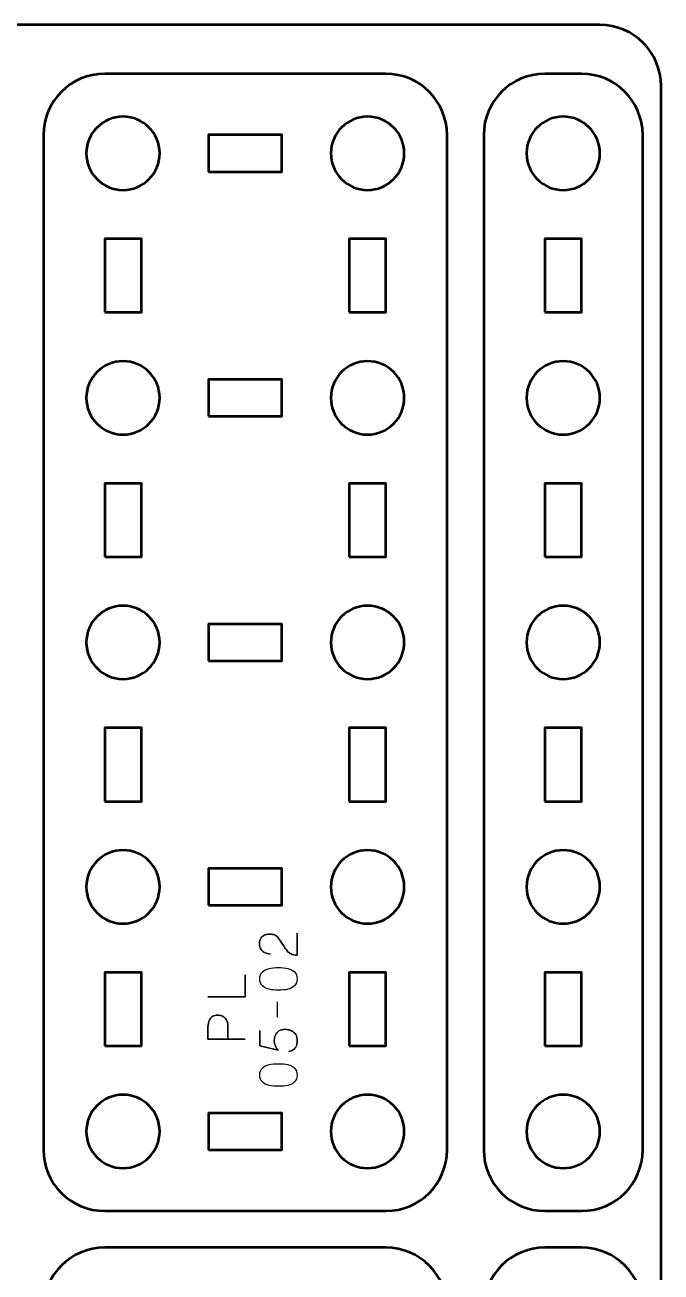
# Model space of a CAD drawing. Header units: centimetres. Extents: x -17.9 to -3.1, y -25.3 to -4.3.
# Drawn here: x -8.3 to -3.1, y -14.55 to -4.35 of the extents above; entities that cross this region are included whole.
import ezdxf

# ---------------------------------------------------------------- set-up
doc = ezdxf.new("R2010")
doc.units = ezdxf.units.CM
doc.header["$MEASUREMENT"] = 0
doc.layers.add('Layer 1', color=7, linetype='Continuous')

msp = doc.modelspace()

# ---------------------------------------------------------------- linework, layer by layer
at = {"layer": 'Layer 1', "color": 22, "lineweight": 53}
msp.add_open_spline([(-17.90003, -24.8499), (-17.90003, -24.8499), (-17.90003, -4.84994), (-17.90003, -4.84994), (-17.90003, -4.84994), (-17.90003, -4.57297), (-17.67694, -4.34998), (-17.39994, -4.34998), (-17.39994, -4.34998), (-17.39994, -4.34998), (-3.60007, -4.34998), (-3.60007, -4.34998), (-3.60007, -4.34998), (-3.32293, -4.34998), (-3.09997, -4.57297), (-3.09997, -4.84994), (-3.09997, -4.84994), (-3.09997, -4.84994), (-3.09997, -24.8499), (-3.09997, -24.8499), (-3.09997, -24.8499), (-3.09997, -25.1269), (-3.32293, -25.34999), (-3.60007, -25.34999), (-3.60007, -25.34999), (-3.60007, -25.34999), (-17.39994, -25.34999), (-17.39994, -25.34999), (-17.39994, -25.34999), (-17.67694, -25.34999), (-17.90003, -25.1269), (-17.90003, -24.8499)], degree=3, knots=[0, 0, 0, 0, 0.125, 0.125, 0.125, 0.125, 0.25, 0.25, 0.25, 0.25, 0.375, 0.375, 0.375, 0.375, 0.5, 0.5, 0.5, 0.5, 0.625, 0.625, 0.625, 0.625, 0.75, 0.75, 0.75, 0.75, 0.875, 0.875, 0.875, 0.875, 1, 1, 1, 1], dxfattribs=at)
at = {"layer": 'Layer 1', "color": 2, "lineweight": 53}
for points in [[(-8.15003, -13.54997), (-8.15003, -13.54997), (-8.15003, -5.25009), (-8.15003, -5.25009), (-8.15003, -5.25009), (-8.15003, -4.97309), (-7.92693, -4.74999), (-7.64993, -4.74999), (-7.64993, -4.74999), (-7.64993, -4.74999), (-5.35001, -4.74999), (-5.35001, -4.74999), (-5.35001, -4.74999), (-5.073, -4.74999), (-4.85005, -4.97309), (-4.85005, -5.25009), (-4.85005, -5.25009), (-4.85005, -5.25009), (-4.85005, -13.54997), (-4.85005, -13.54997), (-4.85005, -13.54997), (-4.85005, -13.82697), (-5.073, -14.05007), (-5.35001, -14.05007), (-5.35001, -14.05007), (-5.35001, -14.05007), (-7.64993, -14.05007), (-7.64993, -14.05007), (-7.64993, -14.05007), (-7.92693, -14.05007), (-8.15003, -13.82697), (-8.15003, -13.54997)], [(-4.54996, -13.54999), (-4.54996, -13.54999), (-4.54996, -5.25009), (-4.54996, -5.25009), (-4.54996, -5.25009), (-4.54996, -4.97309), (-4.32687, -4.74999), (-4.04987, -4.74999), (-4.04987, -4.74999), (-4.04987, -4.74999), (-3.74986, -4.74999), (-3.74986, -4.74999), (-3.74986, -4.74999), (-3.4729, -4.74999), (-3.24994, -4.97309), (-3.24994, -5.25009), (-3.24994, -5.25009), (-3.24994, -5.25009), (-3.24994, -13.54999), (-3.24994, -13.54999), (-3.24994, -13.54999), (-3.24994, -13.82699), (-3.4729, -14.05009), (-3.74986, -14.05009), (-3.74986, -14.05009), (-3.74986, -14.05009), (-4.04987, -14.05009), (-4.04987, -14.05009), (-4.04987, -14.05009), (-4.32687, -14.05009), (-4.54996, -13.82699), (-4.54996, -13.54999)], [(-8.15003, -23.14997), (-8.15003, -23.14997), (-8.15003, -14.85009), (-8.15003, -14.85009), (-8.15003, -14.85009), (-8.15003, -14.57309), (-7.92693, -14.34999), (-7.64993, -14.34999), (-7.64993, -14.34999), (-7.64993, -14.34999), (-5.35001, -14.34999), (-5.35001, -14.34999), (-5.35001, -14.34999), (-5.073, -14.34999), (-4.85005, -14.57309), (-4.85005, -14.85009), (-4.85005, -14.85009), (-4.85005, -14.85009), (-4.85005, -23.14997), (-4.85005, -23.14997), (-4.85005, -23.14997), (-4.85005, -23.42697), (-5.073, -23.65007), (-5.35001, -23.65007), (-5.35001, -23.65007), (-5.35001, -23.65007), (-7.64993, -23.65007), (-7.64993, -23.65007), (-7.64993, -23.65007), (-7.92693, -23.65007), (-8.15003, -23.42697), (-8.15003, -23.14997)], [(-4.54996, -23.14999), (-4.54996, -23.14999), (-4.54996, -14.85009), (-4.54996, -14.85009), (-4.54996, -14.85009), (-4.54996, -14.57309), (-4.32687, -14.34999), (-4.04987, -14.34999), (-4.04987, -14.34999), (-4.04987, -14.34999), (-3.74986, -14.34999), (-3.74986, -14.34999), (-3.74986, -14.34999), (-3.4729, -14.34999), (-3.24994, -14.57309), (-3.24994, -14.85009), (-3.24994, -14.85009), (-3.24994, -14.85009), (-3.24994, -23.14999), (-3.24994, -23.14999), (-3.24994, -23.14999), (-3.24994, -23.42699), (-3.4729, -23.65009), (-3.74986, -23.65009), (-3.74986, -23.65009), (-3.74986, -23.65009), (-4.04987, -23.65009), (-4.04987, -23.65009), (-4.04987, -23.65009), (-4.32687, -23.65009), (-4.54996, -23.42699), (-4.54996, -23.14999)]]:
    msp.add_open_spline(points, degree=3, knots=[0, 0, 0, 0, 0.125, 0.125, 0.125, 0.125, 0.25, 0.25, 0.25, 0.25, 0.375, 0.375, 0.375, 0.375, 0.5, 0.5, 0.5, 0.5, 0.625, 0.625, 0.625, 0.625, 0.75, 0.75, 0.75, 0.75, 0.875, 0.875, 0.875, 0.875, 1, 1, 1, 1], dxfattribs=at)
at = {"layer": 'Layer 1', "lineweight": 53}
for points in [[(-7.5, -5.10002), (-7.33423, -5.10002), (-7.2, -5.23439), (-7.2, -5.40002), (-7.2, -5.40002), (-7.2, -5.56579), (-7.33423, -5.70002), (-7.5, -5.70002), (-7.5, -5.70002), (-7.66566, -5.70002), (-7.8, -5.56579), (-7.8, -5.40002), (-7.8, -5.40002), (-7.8, -5.23439), (-7.66566, -5.10002), (-7.5, -5.10002)], [(-5.49994, -5.10002), (-5.33431, -5.10002), (-5.19993, -5.23439), (-5.19993, -5.40002), (-5.19993, -5.40002), (-5.19993, -5.56579), (-5.33431, -5.70002), (-5.49994, -5.70002), (-5.49994, -5.70002), (-5.66571, -5.70002), (-5.79994, -5.56579), (-5.79994, -5.40002), (-5.79994, -5.40002), (-5.79994, -5.23439), (-5.66571, -5.10002), (-5.49994, -5.10002)], [(-3.89994, -5.10002), (-3.73416, -5.10002), (-3.59993, -5.23439), (-3.59993, -5.40002), (-3.59993, -5.40002), (-3.59993, -5.56579), (-3.73416, -5.70002), (-3.89994, -5.70002), (-3.89994, -5.70002), (-4.0656, -5.70002), (-4.19994, -5.56579), (-4.19994, -5.40002), (-4.19994, -5.40002), (-4.19994, -5.23439), (-4.0656, -5.10002), (-3.89994, -5.10002)], [(-6.79998, -5.55009), (-6.79998, -5.55009), (-6.79998, -5.25009), (-6.79998, -5.25009), (-6.79998, -5.25009), (-6.79998, -5.25009), (-6.19999, -5.25009), (-6.19999, -5.25009), (-6.19999, -5.25009), (-6.19999, -5.25009), (-6.19999, -5.55009), (-6.19999, -5.55009), (-6.19999, -5.55009), (-6.19999, -5.55009), (-6.79998, -5.55009), (-6.79998, -5.55009)], [(-7.64993, -6.70003), (-7.64993, -6.70003), (-7.64993, -6.10003), (-7.64993, -6.10003), (-7.64993, -6.10003), (-7.64993, -6.10003), (-7.34993, -6.10003), (-7.34993, -6.10003), (-7.34993, -6.10003), (-7.34993, -6.10003), (-7.34993, -6.70003), (-7.34993, -6.70003), (-7.34993, -6.70003), (-7.34993, -6.70003), (-7.64993, -6.70003), (-7.64993, -6.70003)], [(-5.65001, -6.70003), (-5.65001, -6.70003), (-5.65001, -6.10003), (-5.65001, -6.10003), (-5.65001, -6.10003), (-5.65001, -6.10003), (-5.35001, -6.10003), (-5.35001, -6.10003), (-5.35001, -6.10003), (-5.35001, -6.10003), (-5.35001, -6.70003), (-5.35001, -6.70003), (-5.35001, -6.70003), (-5.35001, -6.70003), (-5.65001, -6.70003), (-5.65001, -6.70003)], [(-4.04987, -6.70004), (-4.04987, -6.70004), (-4.04987, -6.10004), (-4.04987, -6.10004), (-4.04987, -6.10004), (-4.04987, -6.10004), (-3.74986, -6.10004), (-3.74986, -6.10004), (-3.74986, -6.10004), (-3.74986, -6.10004), (-3.74986, -6.70004), (-3.74986, -6.70004), (-3.74986, -6.70004), (-3.74986, -6.70004), (-4.04987, -6.70004), (-4.04987, -6.70004)], [(-7.5, -7.10008), (-7.33423, -7.10008), (-7.2, -7.23432), (-7.2, -7.40009), (-7.2, -7.40009), (-7.2, -7.56575), (-7.33423, -7.70009), (-7.5, -7.70009), (-7.5, -7.70009), (-7.66566, -7.70009), (-7.8, -7.56575), (-7.8, -7.40009), (-7.8, -7.40009), (-7.8, -7.23432), (-7.66566, -7.10008), (-7.5, -7.10008)], [(-5.49994, -7.10008), (-5.33431, -7.10008), (-5.19993, -7.23432), (-5.19993, -7.40009), (-5.19993, -7.40009), (-5.19993, -7.56575), (-5.33431, -7.70009), (-5.49994, -7.70009), (-5.49994, -7.70009), (-5.66571, -7.70009), (-5.79994, -7.56575), (-5.79994, -7.40009), (-5.79994, -7.40009), (-5.79994, -7.23432), (-5.66571, -7.10008), (-5.49994, -7.10008)], [(-3.89994, -7.10009), (-3.73416, -7.10009), (-3.59993, -7.23433), (-3.59993, -7.4001), (-3.59993, -7.4001), (-3.59993, -7.56576), (-3.73416, -7.7001), (-3.89994, -7.7001), (-3.89994, -7.7001), (-4.0656, -7.7001), (-4.19994, -7.56576), (-4.19994, -7.4001), (-4.19994, -7.4001), (-4.19994, -7.23433), (-4.0656, -7.10009), (-3.89994, -7.10009)], [(-6.79998, -7.55002), (-6.79998, -7.55002), (-6.79998, -7.25001), (-6.79998, -7.25001), (-6.79998, -7.25001), (-6.79998, -7.25001), (-6.19999, -7.25001), (-6.19999, -7.25001), (-6.19999, -7.25001), (-6.19999, -7.25001), (-6.19999, -7.55002), (-6.19999, -7.55002), (-6.19999, -7.55002), (-6.19999, -7.55002), (-6.79998, -7.55002), (-6.79998, -7.55002)], [(-7.64993, -8.7), (-7.64993, -8.7), (-7.64993, -8.1), (-7.64993, -8.1), (-7.64993, -8.1), (-7.64993, -8.1), (-7.34993, -8.1), (-7.34993, -8.1), (-7.34993, -8.1), (-7.34993, -8.1), (-7.34993, -8.7), (-7.34993, -8.7), (-7.34993, -8.7), (-7.34993, -8.7), (-7.64993, -8.7), (-7.64993, -8.7)], [(-5.65001, -8.7), (-5.65001, -8.7), (-5.65001, -8.1), (-5.65001, -8.1), (-5.65001, -8.1), (-5.65001, -8.1), (-5.35001, -8.1), (-5.35001, -8.1), (-5.35001, -8.1), (-5.35001, -8.1), (-5.35001, -8.7), (-5.35001, -8.7), (-5.35001, -8.7), (-5.35001, -8.7), (-5.65001, -8.7), (-5.65001, -8.7)], [(-4.04987, -8.70001), (-4.04987, -8.70001), (-4.04987, -8.10001), (-4.04987, -8.10001), (-4.04987, -8.10001), (-4.04987, -8.10001), (-3.74986, -8.10001), (-3.74986, -8.10001), (-3.74986, -8.10001), (-3.74986, -8.10001), (-3.74986, -8.70001), (-3.74986, -8.70001), (-3.74986, -8.70001), (-3.74986, -8.70001), (-4.04987, -8.70001), (-4.04987, -8.70001)], [(-7.5, -9.10005), (-7.33423, -9.10005), (-7.2, -9.23438), (-7.2, -9.40004), (-7.2, -9.40004), (-7.2, -9.56567), (-7.33423, -9.70005), (-7.5, -9.70005), (-7.5, -9.70005), (-7.66566, -9.70005), (-7.8, -9.56567), (-7.8, -9.40004), (-7.8, -9.40004), (-7.8, -9.23438), (-7.66566, -9.10005), (-7.5, -9.10005)], [(-5.49994, -9.10005), (-5.33431, -9.10005), (-5.19993, -9.23438), (-5.19993, -9.40004), (-5.19993, -9.40004), (-5.19993, -9.56567), (-5.33431, -9.70005), (-5.49994, -9.70005), (-5.49994, -9.70005), (-5.66571, -9.70005), (-5.79994, -9.56567), (-5.79994, -9.40004), (-5.79994, -9.40004), (-5.79994, -9.23438), (-5.66571, -9.10005), (-5.49994, -9.10005)], [(-3.89994, -9.10006), (-3.73416, -9.10006), (-3.59993, -9.2344), (-3.59993, -9.40005), (-3.59993, -9.40005), (-3.59993, -9.56568), (-3.73416, -9.70006), (-3.89994, -9.70006), (-3.89994, -9.70006), (-4.0656, -9.70006), (-4.19994, -9.56568), (-4.19994, -9.40005), (-4.19994, -9.40005), (-4.19994, -9.2344), (-4.0656, -9.10006), (-3.89994, -9.10006)], [(-6.79998, -9.55012), (-6.79998, -9.55012), (-6.79998, -9.25011), (-6.79998, -9.25011), (-6.79998, -9.25011), (-6.79998, -9.25011), (-6.19999, -9.25011), (-6.19999, -9.25011), (-6.19999, -9.25011), (-6.19999, -9.25011), (-6.19999, -9.55012), (-6.19999, -9.55012), (-6.19999, -9.55012), (-6.19999, -9.55012), (-6.79998, -9.55012), (-6.79998, -9.55012)], [(-7.64993, -10.70007), (-7.64993, -10.70007), (-7.64993, -10.10006), (-7.64993, -10.10006), (-7.64993, -10.10006), (-7.64993, -10.10006), (-7.34993, -10.10006), (-7.34993, -10.10006), (-7.34993, -10.10006), (-7.34993, -10.10006), (-7.34993, -10.70007), (-7.34993, -10.70007), (-7.34993, -10.70007), (-7.34993, -10.70007), (-7.64993, -10.70007), (-7.64993, -10.70007)], [(-5.65001, -10.70007), (-5.65001, -10.70007), (-5.65001, -10.10006), (-5.65001, -10.10006), (-5.65001, -10.10006), (-5.65001, -10.10006), (-5.35001, -10.10006), (-5.35001, -10.10006), (-5.35001, -10.10006), (-5.35001, -10.10006), (-5.35001, -10.70007), (-5.35001, -10.70007), (-5.35001, -10.70007), (-5.35001, -10.70007), (-5.65001, -10.70007), (-5.65001, -10.70007)], [(-4.04987, -10.70008), (-4.04987, -10.70008), (-4.04987, -10.10007), (-4.04987, -10.10007), (-4.04987, -10.10007), (-4.04987, -10.10007), (-3.74986, -10.10007), (-3.74986, -10.10007), (-3.74986, -10.10007), (-3.74986, -10.10007), (-3.74986, -10.70008), (-3.74986, -10.70008), (-3.74986, -10.70008), (-3.74986, -10.70008), (-4.04987, -10.70008), (-4.04987, -10.70008)], [(-7.5, -11.09997), (-7.33423, -11.09997), (-7.2, -11.23435), (-7.2, -11.39998), (-7.2, -11.39998), (-7.2, -11.56575), (-7.33423, -11.69998), (-7.5, -11.69998), (-7.5, -11.69998), (-7.66566, -11.69998), (-7.8, -11.56575), (-7.8, -11.39998), (-7.8, -11.39998), (-7.8, -11.23435), (-7.66566, -11.09997), (-7.5, -11.09997)], [(-5.49994, -11.09997), (-5.33431, -11.09997), (-5.19993, -11.23435), (-5.19993, -11.39998), (-5.19993, -11.39998), (-5.19993, -11.56575), (-5.33431, -11.69998), (-5.49994, -11.69998), (-5.49994, -11.69998), (-5.66571, -11.69998), (-5.79994, -11.56575), (-5.79994, -11.39998), (-5.79994, -11.39998), (-5.79994, -11.23435), (-5.66571, -11.09997), (-5.49994, -11.09997)], [(-3.89994, -11.09998), (-3.73416, -11.09998), (-3.59993, -11.23436), (-3.59993, -11.39999), (-3.59993, -11.39999), (-3.59993, -11.56576), (-3.73416, -11.69999), (-3.89994, -11.69999), (-3.89994, -11.69999), (-4.0656, -11.69999), (-4.19994, -11.56576), (-4.19994, -11.39999), (-4.19994, -11.39999), (-4.19994, -11.23436), (-4.0656, -11.09998), (-3.89994, -11.09998)], [(-6.79998, -11.55005), (-6.79998, -11.55005), (-6.79998, -11.25005), (-6.79998, -11.25005), (-6.79998, -11.25005), (-6.79998, -11.25005), (-6.19999, -11.25005), (-6.19999, -11.25005), (-6.19999, -11.25005), (-6.19999, -11.25005), (-6.19999, -11.55005), (-6.19999, -11.55005), (-6.19999, -11.55005), (-6.19999, -11.55005), (-6.79998, -11.55005), (-6.79998, -11.55005)], [(-7.64993, -12.70002), (-7.64993, -12.70002), (-7.64993, -12.10003), (-7.64993, -12.10003), (-7.64993, -12.10003), (-7.64993, -12.10003), (-7.34993, -12.10003), (-7.34993, -12.10003), (-7.34993, -12.10003), (-7.34993, -12.10003), (-7.34993, -12.70002), (-7.34993, -12.70002), (-7.34993, -12.70002), (-7.34993, -12.70002), (-7.64993, -12.70002), (-7.64993, -12.70002)], [(-5.65001, -12.70002), (-5.65001, -12.70002), (-5.65001, -12.10003), (-5.65001, -12.10003), (-5.65001, -12.10003), (-5.65001, -12.10003), (-5.35001, -12.10003), (-5.35001, -12.10003), (-5.35001, -12.10003), (-5.35001, -12.10003), (-5.35001, -12.70002), (-5.35001, -12.70002), (-5.35001, -12.70002), (-5.35001, -12.70002), (-5.65001, -12.70002), (-5.65001, -12.70002)], [(-4.04987, -12.70004), (-4.04987, -12.70004), (-4.04987, -12.10004), (-4.04987, -12.10004), (-4.04987, -12.10004), (-4.04987, -12.10004), (-3.74986, -12.10004), (-3.74986, -12.10004), (-3.74986, -12.10004), (-3.74986, -12.10004), (-3.74986, -12.70004), (-3.74986, -12.70004), (-3.74986, -12.70004), (-3.74986, -12.70004), (-4.04987, -12.70004), (-4.04987, -12.70004)], [(-7.5, -13.10004), (-7.33423, -13.10004), (-7.2, -13.23427), (-7.2, -13.40004), (-7.2, -13.40004), (-7.2, -13.5657), (-7.33423, -13.70004), (-7.5, -13.70004), (-7.5, -13.70004), (-7.66566, -13.70004), (-7.8, -13.5657), (-7.8, -13.40004), (-7.8, -13.40004), (-7.8, -13.23427), (-7.66566, -13.10004), (-7.5, -13.10004)], [(-5.49994, -13.10004), (-5.33431, -13.10004), (-5.19993, -13.23427), (-5.19993, -13.40004), (-5.19993, -13.40004), (-5.19993, -13.5657), (-5.33431, -13.70004), (-5.49994, -13.70004), (-5.49994, -13.70004), (-5.66571, -13.70004), (-5.79994, -13.5657), (-5.79994, -13.40004), (-5.79994, -13.40004), (-5.79994, -13.23427), (-5.66571, -13.10004), (-5.49994, -13.10004)], [(-3.89994, -13.10006), (-3.73416, -13.10006), (-3.59993, -13.23429), (-3.59993, -13.40006), (-3.59993, -13.40006), (-3.59993, -13.56572), (-3.73416, -13.70006), (-3.89994, -13.70006), (-3.89994, -13.70006), (-4.0656, -13.70006), (-4.19994, -13.56572), (-4.19994, -13.40006), (-4.19994, -13.40006), (-4.19994, -13.23429), (-4.0656, -13.10006), (-3.89994, -13.10006)], [(-6.79998, -13.54997), (-6.79998, -13.54997), (-6.79998, -13.24997), (-6.79998, -13.24997), (-6.79998, -13.24997), (-6.79998, -13.24997), (-6.19999, -13.24997), (-6.19999, -13.24997), (-6.19999, -13.24997), (-6.19999, -13.24997), (-6.19999, -13.54997), (-6.19999, -13.54997), (-6.19999, -13.54997), (-6.19999, -13.54997), (-6.79998, -13.54997), (-6.79998, -13.54997)]]:
    msp.add_open_spline(points, degree=3, knots=[0, 0, 0, 0, 0.25, 0.25, 0.25, 0.25, 0.5, 0.5, 0.5, 0.5, 0.75, 0.75, 0.75, 0.75, 1, 1, 1, 1], dxfattribs=at)
at = {"layer": 'Layer 1', "color": 40, "lineweight": 30}
for points, knots in [([(-6.07666, -11.77741), (-6.07666, -11.77741), (-6.07666, -11.95906), (-6.07666, -11.95906), (-6.07666, -11.95906), (-6.09691, -11.95849), (-6.11331, -11.95479), (-6.12612, -11.94802), (-6.12612, -11.94802), (-6.13878, -11.94142), (-6.1494, -11.93285), (-6.15794, -11.9224), (-6.15794, -11.9224), (-6.16623, -11.91207), (-6.17434, -11.90074), (-6.18207, -11.88836), (-6.18207, -11.88836), (-6.18207, -11.88836), (-6.23029, -11.81601), (-6.23029, -11.81601), (-6.23029, -11.81601), (-6.24077, -11.80168), (-6.25305, -11.79301), (-6.2668, -11.78997), (-6.2668, -11.78997), (-6.2806, -11.78708), (-6.29464, -11.78584), (-6.30914, -11.78637), (-6.30914, -11.78637), (-6.31891, -11.78623), (-6.32967, -11.7886), (-6.34138, -11.79325), (-6.34138, -11.79325), (-6.35281, -11.79809), (-6.36272, -11.80609), (-6.37126, -11.81738), (-6.37126, -11.81738), (-6.37955, -11.82881), (-6.38396, -11.84441), (-6.38435, -11.86423), (-6.38435, -11.86423), (-6.38396, -11.88434), (-6.37955, -11.9006), (-6.37112, -11.91274), (-6.37112, -11.91274), (-6.36258, -11.92502), (-6.35172, -11.93384), (-6.33859, -11.9392), (-6.33859, -11.9392), (-6.32526, -11.9447), (-6.31147, -11.94735), (-6.29728, -11.94721), (-6.29728, -11.94721), (-6.31147, -11.94735), (-6.32526, -11.9447), (-6.33859, -11.9392), (-6.33859, -11.9392), (-6.35172, -11.93384), (-6.36258, -11.92502), (-6.37112, -11.91274), (-6.37112, -11.91274), (-6.37955, -11.9006), (-6.38396, -11.88434), (-6.38435, -11.86423), (-6.38435, -11.86423), (-6.38396, -11.84441), (-6.37955, -11.82881), (-6.37126, -11.81738), (-6.37126, -11.81738), (-6.36272, -11.80609), (-6.35281, -11.79809), (-6.34138, -11.79325), (-6.34138, -11.79325), (-6.32967, -11.7886), (-6.31891, -11.78623), (-6.30914, -11.78637), (-6.30914, -11.78637), (-6.29464, -11.78584), (-6.2806, -11.78708), (-6.2668, -11.78997), (-6.2668, -11.78997), (-6.25305, -11.79301), (-6.24077, -11.80168), (-6.23029, -11.81601), (-6.23029, -11.81601), (-6.23029, -11.81601), (-6.18207, -11.88836), (-6.18207, -11.88836), (-6.18207, -11.88836), (-6.17434, -11.90074), (-6.16623, -11.91207), (-6.15794, -11.9224), (-6.15794, -11.9224), (-6.1494, -11.93285), (-6.13878, -11.94142), (-6.12612, -11.94802), (-6.12612, -11.94802), (-6.11331, -11.95479), (-6.09691, -11.95849), (-6.07666, -11.95906), (-6.07666, -11.95906), (-6.07666, -11.95906), (-6.07666, -11.77741), (-6.07666, -11.77741)], [0, 0, 0, 0, 0.03846154, 0.03846154, 0.03846154, 0.03846154, 0.07692308, 0.07692308, 0.07692308, 0.07692308, 0.11538462, 0.11538462, 0.11538462, 0.11538462, 0.15384615, 0.15384615, 0.15384615, 0.15384615, 0.19230769, 0.19230769, 0.19230769, 0.19230769, 0.23076923, 0.23076923, 0.23076923, 0.23076923, 0.26923077, 0.26923077, 0.26923077, 0.26923077, 0.30769231, 0.30769231, 0.30769231, 0.30769231, 0.34615385, 0.34615385, 0.34615385, 0.34615385, 0.38461538, 0.38461538, 0.38461538, 0.38461538, 0.42307692, 0.42307692, 0.42307692, 0.42307692, 0.46153846, 0.46153846, 0.46153846, 0.46153846, 0.5, 0.5, 0.5, 0.5, 0.53846154, 0.53846154, 0.53846154, 0.53846154, 0.57692308, 0.57692308, 0.57692308, 0.57692308, 0.61538462, 0.61538462, 0.61538462, 0.61538462, 0.65384615, 0.65384615, 0.65384615, 0.65384615, 0.69230769, 0.69230769, 0.69230769, 0.69230769, 0.73076923, 0.73076923, 0.73076923, 0.73076923, 0.76923077, 0.76923077, 0.76923077, 0.76923077, 0.80769231, 0.80769231, 0.80769231, 0.80769231, 0.84615385, 0.84615385, 0.84615385, 0.84615385, 0.88461538, 0.88461538, 0.88461538, 0.88461538, 0.92307692, 0.92307692, 0.92307692, 0.92307692, 0.96153846, 0.96153846, 0.96153846, 0.96153846, 1, 1, 1, 1]), ([(-6.49999, -12.12), (-6.49999, -12.12), (-6.49999, -12.29818), (-6.49999, -12.29818), (-6.49999, -12.29818), (-6.49999, -12.29818), (-6.8052, -12.29818), (-6.8052, -12.29818), (-6.8052, -12.29818), (-6.8052, -12.29818), (-6.49999, -12.29818), (-6.49999, -12.29818), (-6.49999, -12.29818), (-6.49999, -12.29818), (-6.49999, -12.12), (-6.49999, -12.12)], [0, 0, 0, 0, 0.25, 0.25, 0.25, 0.25, 0.5, 0.5, 0.5, 0.5, 0.75, 0.75, 0.75, 0.75, 1, 1, 1, 1]), ([(-6.07666, -12.1521), (-6.0769, -12.12758), (-6.08382, -12.10857), (-6.09733, -12.09505), (-6.09733, -12.09505), (-6.11081, -12.08168), (-6.12901, -12.07234), (-6.15201, -12.06708), (-6.15201, -12.06708), (-6.17491, -12.062), (-6.20052, -12.05949), (-6.22906, -12.05978), (-6.22906, -12.05978), (-6.25717, -12.05949), (-6.28279, -12.062), (-6.30582, -12.06708), (-6.30582, -12.06708), (-6.32854, -12.07234), (-6.34674, -12.08168), (-6.36054, -12.09505), (-6.36054, -12.09505), (-6.37401, -12.10857), (-6.38107, -12.12758), (-6.38146, -12.1521), (-6.38146, -12.1521), (-6.38107, -12.17679), (-6.37401, -12.19581), (-6.36054, -12.20918), (-6.36054, -12.20918), (-6.34674, -12.22265), (-6.32854, -12.2319), (-6.30582, -12.23701), (-6.30582, -12.23701), (-6.28279, -12.24223), (-6.25717, -12.2447), (-6.22906, -12.24431), (-6.22906, -12.24431), (-6.20052, -12.2447), (-6.17491, -12.24223), (-6.15201, -12.23701), (-6.15201, -12.23701), (-6.12901, -12.2319), (-6.11081, -12.22265), (-6.09733, -12.20918), (-6.09733, -12.20918), (-6.08382, -12.19581), (-6.0769, -12.17679), (-6.07666, -12.1521)], [0, 0, 0, 0, 0.08333333, 0.08333333, 0.08333333, 0.08333333, 0.16666667, 0.16666667, 0.16666667, 0.16666667, 0.25, 0.25, 0.25, 0.25, 0.33333333, 0.33333333, 0.33333333, 0.33333333, 0.41666667, 0.41666667, 0.41666667, 0.41666667, 0.5, 0.5, 0.5, 0.5, 0.58333333, 0.58333333, 0.58333333, 0.58333333, 0.66666667, 0.66666667, 0.66666667, 0.66666667, 0.75, 0.75, 0.75, 0.75, 0.83333333, 0.83333333, 0.83333333, 0.83333333, 0.91666667, 0.91666667, 0.91666667, 0.91666667, 1, 1, 1, 1]), ([(-6.07666, -12.1521), (-6.0769, -12.12758), (-6.08382, -12.10857), (-6.09733, -12.09505), (-6.09733, -12.09505), (-6.11081, -12.08168), (-6.12901, -12.07234), (-6.15201, -12.06708), (-6.15201, -12.06708), (-6.17491, -12.062), (-6.20052, -12.05949), (-6.22906, -12.05978), (-6.22906, -12.05978), (-6.25717, -12.05949), (-6.28279, -12.062), (-6.30582, -12.06708), (-6.30582, -12.06708), (-6.32854, -12.07234), (-6.34674, -12.08168), (-6.36054, -12.09505), (-6.36054, -12.09505), (-6.37401, -12.10857), (-6.38107, -12.12758), (-6.38146, -12.1521), (-6.38146, -12.1521), (-6.38107, -12.17679), (-6.37401, -12.19581), (-6.36054, -12.20918), (-6.36054, -12.20918), (-6.34674, -12.22265), (-6.32854, -12.2319), (-6.30582, -12.23701), (-6.30582, -12.23701), (-6.28279, -12.24223), (-6.25717, -12.2447), (-6.22906, -12.24431), (-6.22906, -12.24431), (-6.20052, -12.2447), (-6.17491, -12.24223), (-6.15201, -12.23701), (-6.15201, -12.23701), (-6.12901, -12.2319), (-6.11081, -12.22265), (-6.09733, -12.20918), (-6.09733, -12.20918), (-6.08382, -12.19581), (-6.0769, -12.17679), (-6.07666, -12.1521)], [0, 0, 0, 0, 0.08333333, 0.08333333, 0.08333333, 0.08333333, 0.16666667, 0.16666667, 0.16666667, 0.16666667, 0.25, 0.25, 0.25, 0.25, 0.33333333, 0.33333333, 0.33333333, 0.33333333, 0.41666667, 0.41666667, 0.41666667, 0.41666667, 0.5, 0.5, 0.5, 0.5, 0.58333333, 0.58333333, 0.58333333, 0.58333333, 0.66666667, 0.66666667, 0.66666667, 0.66666667, 0.75, 0.75, 0.75, 0.75, 0.83333333, 0.83333333, 0.83333333, 0.83333333, 0.91666667, 0.91666667, 0.91666667, 0.91666667, 1, 1, 1, 1]), ([(-6.49999, -12.6446), (-6.49999, -12.6446), (-6.8052, -12.6446), (-6.8052, -12.6446), (-6.8052, -12.6446), (-6.8052, -12.6446), (-6.8052, -12.54731), (-6.8052, -12.54731), (-6.8052, -12.54731), (-6.80492, -12.52169), (-6.80122, -12.50169), (-6.79406, -12.48751), (-6.79406, -12.48751), (-6.78675, -12.47361), (-6.77723, -12.4638), (-6.76538, -12.45816), (-6.76538, -12.45816), (-6.75352, -12.45266), (-6.74072, -12.44962), (-6.72692, -12.44906), (-6.72692, -12.44906), (-6.71288, -12.44839), (-6.69951, -12.45071), (-6.68685, -12.45622), (-6.68685, -12.45622), (-6.67415, -12.46176), (-6.66367, -12.47125), (-6.65556, -12.48448), (-6.65556, -12.48448), (-6.64741, -12.49799), (-6.64328, -12.51619), (-6.643, -12.53933), (-6.643, -12.53933), (-6.643, -12.53933), (-6.643, -12.6446), (-6.643, -12.6446), (-6.643, -12.6446), (-6.643, -12.6446), (-6.643, -12.53933), (-6.643, -12.53933), (-6.643, -12.53933), (-6.64328, -12.51658), (-6.64741, -12.49855), (-6.65556, -12.48504), (-6.65556, -12.48504), (-6.66367, -12.47167), (-6.67415, -12.46215), (-6.68685, -12.4565), (-6.68685, -12.4565), (-6.69951, -12.451), (-6.71288, -12.44853), (-6.72692, -12.44906), (-6.72692, -12.44906), (-6.74072, -12.44962), (-6.75352, -12.45266), (-6.76538, -12.4583), (-6.76538, -12.4583), (-6.77723, -12.46409), (-6.78675, -12.474), (-6.79406, -12.48793), (-6.79406, -12.48793), (-6.80122, -12.50211), (-6.80492, -12.52198), (-6.8052, -12.54731), (-6.8052, -12.54731), (-6.8052, -12.54731), (-6.8052, -12.6446), (-6.8052, -12.6446), (-6.8052, -12.6446), (-6.8052, -12.6446), (-6.49999, -12.6446), (-6.49999, -12.6446)], [0, 0, 0, 0, 0.05555556, 0.05555556, 0.05555556, 0.05555556, 0.11111111, 0.11111111, 0.11111111, 0.11111111, 0.16666667, 0.16666667, 0.16666667, 0.16666667, 0.22222222, 0.22222222, 0.22222222, 0.22222222, 0.27777778, 0.27777778, 0.27777778, 0.27777778, 0.33333333, 0.33333333, 0.33333333, 0.33333333, 0.38888889, 0.38888889, 0.38888889, 0.38888889, 0.44444444, 0.44444444, 0.44444444, 0.44444444, 0.5, 0.5, 0.5, 0.5, 0.55555556, 0.55555556, 0.55555556, 0.55555556, 0.61111111, 0.61111111, 0.61111111, 0.61111111, 0.66666667, 0.66666667, 0.66666667, 0.66666667, 0.72222222, 0.72222222, 0.72222222, 0.72222222, 0.77777778, 0.77777778, 0.77777778, 0.77777778, 0.83333333, 0.83333333, 0.83333333, 0.83333333, 0.88888889, 0.88888889, 0.88888889, 0.88888889, 0.94444444, 0.94444444, 0.94444444, 0.94444444, 1, 1, 1, 1]), ([(-6.38188, -12.57391), (-6.38188, -12.57391), (-6.38188, -12.70098), (-6.38188, -12.70098), (-6.38188, -12.70098), (-6.38188, -12.70098), (-6.23029, -12.73474), (-6.23029, -12.73474), (-6.23029, -12.73474), (-6.23692, -12.72701), (-6.24285, -12.71957), (-6.24779, -12.71226), (-6.24779, -12.71226), (-6.25262, -12.70524), (-6.25633, -12.69713), (-6.25897, -12.68789), (-6.25897, -12.68789), (-6.26144, -12.67879), (-6.26268, -12.66736), (-6.26296, -12.65356), (-6.26296, -12.65356), (-6.26282, -12.63938), (-6.25964, -12.62545), (-6.25329, -12.61183), (-6.25329, -12.61183), (-6.24684, -12.59832), (-6.23717, -12.58699), (-6.22437, -12.57807), (-6.22437, -12.57807), (-6.21128, -12.56925), (-6.19487, -12.56456), (-6.17533, -12.56413), (-6.17533, -12.56413), (-6.16841, -12.56413), (-6.1596, -12.56537), (-6.14873, -12.56759), (-6.14873, -12.56759), (-6.13783, -12.57006), (-6.12682, -12.57447), (-6.11564, -12.58082), (-6.11564, -12.58082), (-6.10435, -12.58728), (-6.09483, -12.59638), (-6.08724, -12.60823), (-6.08724, -12.60823), (-6.07955, -12.62022), (-6.07567, -12.63564), (-6.07542, -12.65441), (-6.07542, -12.65441), (-6.07581, -12.67949), (-6.07983, -12.69822), (-6.08752, -12.71061), (-6.08752, -12.71061), (-6.09525, -12.72331), (-6.10449, -12.73184), (-6.11511, -12.73639), (-6.11511, -12.73639), (-6.12555, -12.74123), (-6.13508, -12.74423), (-6.1439, -12.74535), (-6.1439, -12.74535), (-6.13508, -12.74423), (-6.12555, -12.74123), (-6.11511, -12.73639), (-6.11511, -12.73639), (-6.10449, -12.73184), (-6.09525, -12.72331), (-6.08752, -12.71061), (-6.08752, -12.71061), (-6.07983, -12.69822), (-6.07581, -12.67949), (-6.07542, -12.65441), (-6.07542, -12.65441), (-6.07567, -12.63564), (-6.07955, -12.62022), (-6.08724, -12.60823), (-6.08724, -12.60823), (-6.09483, -12.59638), (-6.10435, -12.58728), (-6.11564, -12.58082), (-6.11564, -12.58082), (-6.12682, -12.57447), (-6.13783, -12.57006), (-6.14873, -12.56759), (-6.14873, -12.56759), (-6.1596, -12.56537), (-6.16841, -12.56413), (-6.17533, -12.56413), (-6.17533, -12.56413), (-6.19487, -12.56456), (-6.21128, -12.56925), (-6.22437, -12.57807), (-6.22437, -12.57807), (-6.23717, -12.58699), (-6.24684, -12.59832), (-6.25329, -12.61183), (-6.25329, -12.61183), (-6.25964, -12.62545), (-6.26282, -12.63938), (-6.26296, -12.65356), (-6.26296, -12.65356), (-6.26268, -12.66736), (-6.26144, -12.67879), (-6.25897, -12.68789), (-6.25897, -12.68789), (-6.25633, -12.69713), (-6.25262, -12.70524), (-6.24779, -12.71226), (-6.24779, -12.71226), (-6.24285, -12.71957), (-6.23692, -12.72701), (-6.23029, -12.73474), (-6.23029, -12.73474), (-6.23029, -12.73474), (-6.38188, -12.70098), (-6.38188, -12.70098), (-6.38188, -12.70098), (-6.38188, -12.70098), (-6.38188, -12.57391), (-6.38188, -12.57391)], [0, 0, 0, 0, 0.03333333, 0.03333333, 0.03333333, 0.03333333, 0.06666667, 0.06666667, 0.06666667, 0.06666667, 0.1, 0.1, 0.1, 0.1, 0.13333333, 0.13333333, 0.13333333, 0.13333333, 0.16666667, 0.16666667, 0.16666667, 0.16666667, 0.2, 0.2, 0.2, 0.2, 0.23333333, 0.23333333, 0.23333333, 0.23333333, 0.26666667, 0.26666667, 0.26666667, 0.26666667, 0.3, 0.3, 0.3, 0.3, 0.33333333, 0.33333333, 0.33333333, 0.33333333, 0.36666667, 0.36666667, 0.36666667, 0.36666667, 0.4, 0.4, 0.4, 0.4, 0.43333333, 0.43333333, 0.43333333, 0.43333333, 0.46666667, 0.46666667, 0.46666667, 0.46666667, 0.5, 0.5, 0.5, 0.5, 0.53333333, 0.53333333, 0.53333333, 0.53333333, 0.56666667, 0.56666667, 0.56666667, 0.56666667, 0.6, 0.6, 0.6, 0.6, 0.63333333, 0.63333333, 0.63333333, 0.63333333, 0.66666667, 0.66666667, 0.66666667, 0.66666667, 0.7, 0.7, 0.7, 0.7, 0.73333333, 0.73333333, 0.73333333, 0.73333333, 0.76666667, 0.76666667, 0.76666667, 0.76666667, 0.8, 0.8, 0.8, 0.8, 0.83333333, 0.83333333, 0.83333333, 0.83333333, 0.86666667, 0.86666667, 0.86666667, 0.86666667, 0.9, 0.9, 0.9, 0.9, 0.93333333, 0.93333333, 0.93333333, 0.93333333, 0.96666667, 0.96666667, 0.96666667, 0.96666667, 1, 1, 1, 1]), ([(-6.07666, -12.93839), (-6.0769, -12.91388), (-6.08382, -12.89486), (-6.09733, -12.88135), (-6.09733, -12.88135), (-6.11081, -12.86798), (-6.12901, -12.85863), (-6.15201, -12.85338), (-6.15201, -12.85338), (-6.17491, -12.8483), (-6.20052, -12.84579), (-6.22906, -12.84607), (-6.22906, -12.84607), (-6.25717, -12.84579), (-6.28279, -12.8483), (-6.30582, -12.85338), (-6.30582, -12.85338), (-6.32854, -12.85863), (-6.34674, -12.86798), (-6.36054, -12.88135), (-6.36054, -12.88135), (-6.37401, -12.89486), (-6.38107, -12.91388), (-6.38146, -12.93839), (-6.38146, -12.93839), (-6.38107, -12.96309), (-6.37401, -12.9821), (-6.36054, -12.99547), (-6.36054, -12.99547), (-6.34674, -13.00895), (-6.32854, -13.01819), (-6.30582, -13.02331), (-6.30582, -13.02331), (-6.28279, -13.02853), (-6.25717, -13.031), (-6.22906, -13.03061), (-6.22906, -13.03061), (-6.20052, -13.031), (-6.17491, -13.02853), (-6.15201, -13.02331), (-6.15201, -13.02331), (-6.12901, -13.01819), (-6.11081, -13.00895), (-6.09733, -12.99547), (-6.09733, -12.99547), (-6.08382, -12.9821), (-6.0769, -12.96309), (-6.07666, -12.93839)], [0, 0, 0, 0, 0.08333333, 0.08333333, 0.08333333, 0.08333333, 0.16666667, 0.16666667, 0.16666667, 0.16666667, 0.25, 0.25, 0.25, 0.25, 0.33333333, 0.33333333, 0.33333333, 0.33333333, 0.41666667, 0.41666667, 0.41666667, 0.41666667, 0.5, 0.5, 0.5, 0.5, 0.58333333, 0.58333333, 0.58333333, 0.58333333, 0.66666667, 0.66666667, 0.66666667, 0.66666667, 0.75, 0.75, 0.75, 0.75, 0.83333333, 0.83333333, 0.83333333, 0.83333333, 0.91666667, 0.91666667, 0.91666667, 0.91666667, 1, 1, 1, 1]), ([(-6.07666, -12.93839), (-6.0769, -12.91388), (-6.08382, -12.89486), (-6.09733, -12.88135), (-6.09733, -12.88135), (-6.11081, -12.86798), (-6.12901, -12.85863), (-6.15201, -12.85338), (-6.15201, -12.85338), (-6.17491, -12.8483), (-6.20052, -12.84579), (-6.22906, -12.84607), (-6.22906, -12.84607), (-6.25717, -12.84579), (-6.28279, -12.8483), (-6.30582, -12.85338), (-6.30582, -12.85338), (-6.32854, -12.85863), (-6.34674, -12.86798), (-6.36054, -12.88135), (-6.36054, -12.88135), (-6.37401, -12.89486), (-6.38107, -12.91388), (-6.38146, -12.93839), (-6.38146, -12.93839), (-6.38107, -12.96309), (-6.37401, -12.9821), (-6.36054, -12.99547), (-6.36054, -12.99547), (-6.34674, -13.00895), (-6.32854, -13.01819), (-6.30582, -13.02331), (-6.30582, -13.02331), (-6.28279, -13.02853), (-6.25717, -13.031), (-6.22906, -13.03061), (-6.22906, -13.03061), (-6.20052, -13.031), (-6.17491, -13.02853), (-6.15201, -13.02331), (-6.15201, -13.02331), (-6.12901, -13.01819), (-6.11081, -13.00895), (-6.09733, -12.99547), (-6.09733, -12.99547), (-6.08382, -12.9821), (-6.0769, -12.96309), (-6.07666, -12.93839)], [0, 0, 0, 0, 0.08333333, 0.08333333, 0.08333333, 0.08333333, 0.16666667, 0.16666667, 0.16666667, 0.16666667, 0.25, 0.25, 0.25, 0.25, 0.33333333, 0.33333333, 0.33333333, 0.33333333, 0.41666667, 0.41666667, 0.41666667, 0.41666667, 0.5, 0.5, 0.5, 0.5, 0.58333333, 0.58333333, 0.58333333, 0.58333333, 0.66666667, 0.66666667, 0.66666667, 0.66666667, 0.75, 0.75, 0.75, 0.75, 0.83333333, 0.83333333, 0.83333333, 0.83333333, 0.91666667, 0.91666667, 0.91666667, 0.91666667, 1, 1, 1, 1])]:
    msp.add_open_spline(points, degree=3, knots=knots, dxfattribs=at)
msp.add_open_spline([(-6.23622, -12.46423), (-6.23622, -12.46423), (-6.23622, -12.34105), (-6.23622, -12.34105)], degree=3, dxfattribs=at)

doc.saveas('drawing.dxf')
